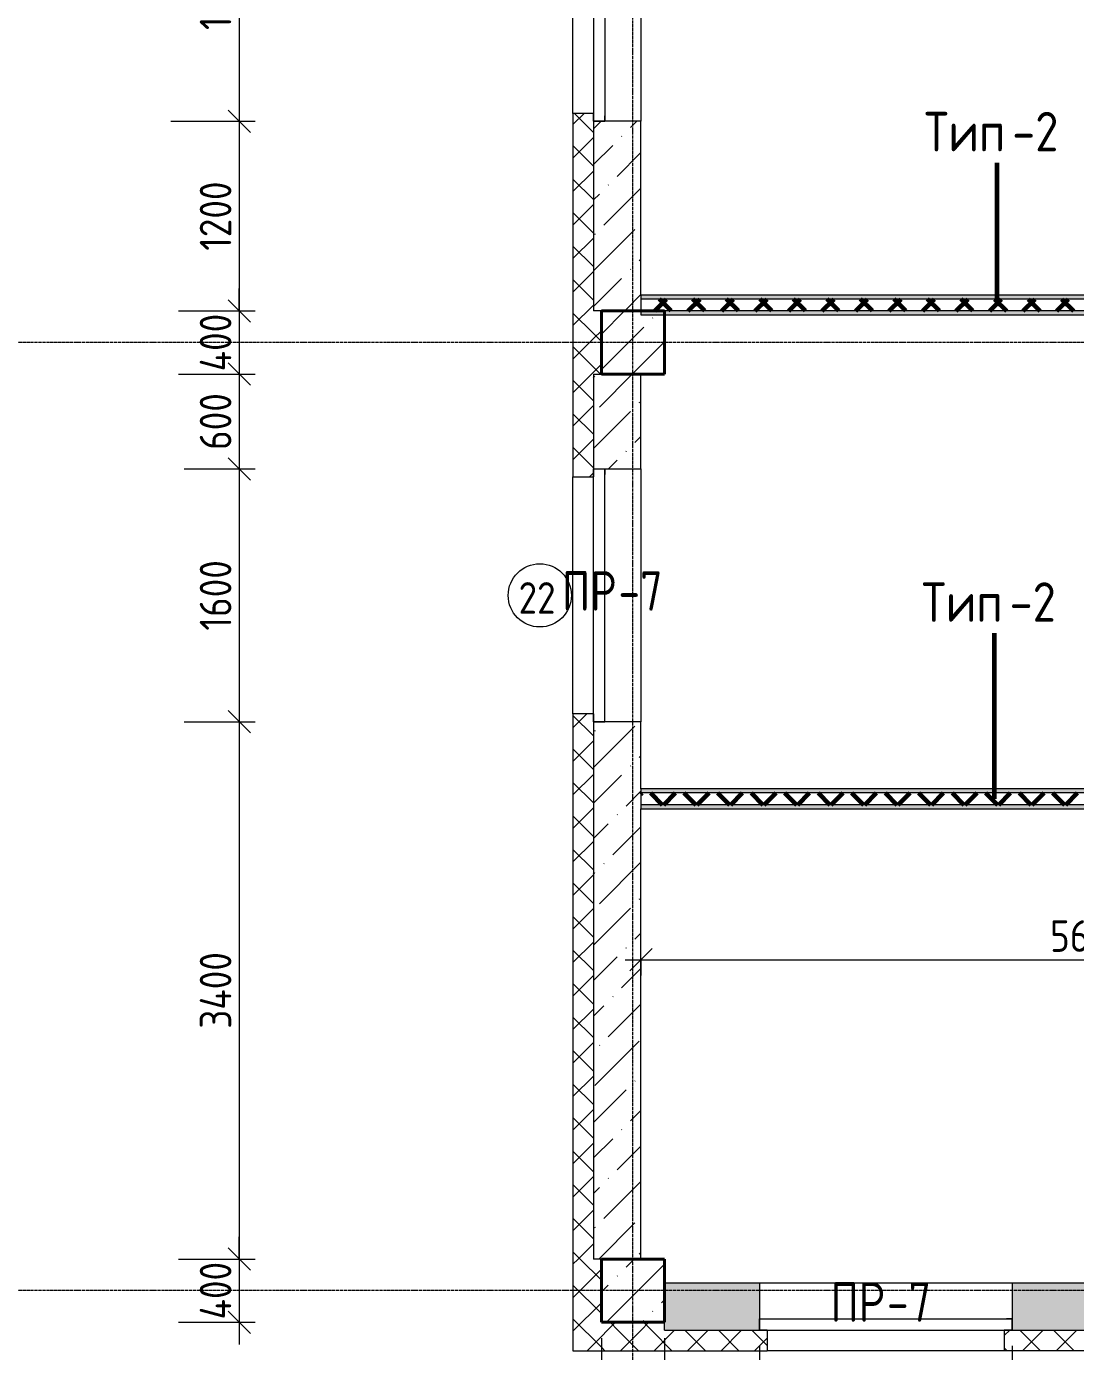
# Model space of a CAD drawing. Header units: millimetres. Extents: x -60946 to 138510, y -262288 to 24501.
# Drawn here: x -22156 to -15515, y -56245 to -47860 of the extents above; entities that cross this region are included whole.
import ezdxf

# ---------------------------------------------------------------- set-up
doc = ezdxf.new("R2010")
doc.units = ezdxf.units.MM
doc.linetypes.add('ADSK_Линия сетки', pattern=[25, 20, -2.5, 0, -2.5])
for name, color, linetype, lineweight in [('2)Тип-2', 3, 'Continuous', 60), ('_ Окна', 7, 'Continuous', 18), ('Марки', 7, 'Continuous', 20), ('Марки окон', 7, 'Continuous', 20), ('Несущие колонны', 7, 'Continuous', 18), ('Окна', 7, 'Continuous', 9), ('Оси', 7, 'Continuous', 9), ('Размеры', 7, 'Continuous', 9), ('Стены внутренние', 7, 'Continuous', 18), ('Стены наружные', 7, 'Continuous', 18), ('Стены несущие', 7, 'Continuous', 30), ('Стены отделка', 7, 'Continuous', 30), ('Стены штриховка', 7, 'Continuous', 9)]:
    doc.layers.add(name, color=color, linetype=linetype, lineweight=lineweight)
doc.styles.add('GOST Common_2', font='', dxfattribs={"width": 0.9, "height": 250})
doc.styles.add('GOST Common_3', font='', dxfattribs={"width": 0.9, "height": 200})
doc.styles.add('GOST Common_5', font='', dxfattribs={"width": 0.85, "height": 250})
doc.styles.get('GOST Common_2').set_extended_font_data('GOST Common')
doc.styles.get('GOST Common_3').set_extended_font_data('GOST Common')
doc.styles.get('GOST Common_5').set_extended_font_data('GOST Common')
doc.dimstyles.new('ADSK_Основной_2_0', dxfattribs={"dimscale": 304.8, "dimtxt": 201.142999, "dimasz": 0.463911, "dimexe": 0.328084, "dimexo": 0.328084, "dimgap": 0.164042, "dimtad": 1, "dimdec": 3, "dimrnd": 0.001, "dimdsep": 46, "dimtxsty": 'GOST Common_3', "dimblk1": 'OBLIQUE', "dimblk2": 'OBLIQUE', "dimsah": 1, "dimcen": 0.09, "dimdle": 0.328084, "dimazin": 2, "dimtfac": 1, "dimtdec": 4, "dimtix": 1, "dimtmove": 0, "dimatfit": 3, "dimfxl": 1, "dimtvp": 1, "dimtolj": 1, "dimtzin": 0, "dimlwd": 20, "dimlwe": 20, "dimarcsym": 2})
doc.dimstyles.new('ADSK_Основной_2_0_2', dxfattribs={"dimscale": 304.8, "dimtxt": 201.142999, "dimasz": 0.463911, "dimexe": 0.328084, "dimexo": 0.328084, "dimgap": 0.164042, "dimtad": 1, "dimdec": 3, "dimrnd": 0.001, "dimdsep": 46, "dimtxsty": 'GOST Common_3', "dimblk1": 'OBLIQUE', "dimblk2": 'OBLIQUE', "dimsah": 1, "dimcen": 0.09, "dimdle": 0.328084, "dimazin": 2, "dimtfac": 1, "dimtdec": 4, "dimtix": 1, "dimtmove": 0, "dimatfit": 3, "dimfxl": 1, "dimtvp": 1, "dimtolj": 1, "dimtzin": 0, "dimlwd": 20, "dimlwe": 20, "dimarcsym": 2})
pattern_1 = [(45, (1283.93, -48864.63), (84.18955, 308.69595), [396.875, -79.375, 3.353, -76.022])]
pattern_2 = [(45, (1283.93, -48864.63), (-224.5064, 224.5064), []), (45, (1508.44, -48864.63), (-224.5064, 224.5064), [396.875, -79.375, 3.353, -76.022])]
pattern_3 = [(45, (1283.93, -48864.63), (-106.066, 106.066), []), (135, (1283.93, -48864.63), (-106.066, -106.066), [])]

# ---------------------------------------------------------------- blocks, each defined once
blk = doc.blocks.new('ADSK_КолоннаЖБ_Прямоугольная - 400x400 мм-1807142-Кладочный план 1-го этажа')
at = {"layer": 'Несущие колонны', "lineweight": 40}
for p, q in [((-200, 200), (200, 200)), ((-200, -200), (-200, 200)), ((200, 200), (200, -200)), ((200, -200), (-200, -200))]:
    blk.add_line(p, q, dxfattribs=at)
blk = doc.blocks.new('ОКНО L03 _2СТ_RS - ОК-1_1600х2000h_противоударное-3556409-Кладочный план 1-го этажа')
at = {"layer": '_ Окна'}
for p, q in [((-838.1, 149), (761.9, 149)), ((-838.1, 149), (-838.1, 79)), ((-838.1, 149), (-833.1, 149)), ((761.9, 149), (756.9, 149)), ((761.9, 149), (761.9, 79)), ((-838.1, 79), (761.9, 79)), ((-838.1, 79), (-803.1, 79)), ((761.9, 79), (726.9, 79))]:
    blk.add_line(p, q, dxfattribs=at)
blk = doc.blocks.new('ОКНО L03 _2СТ_RS - ОК-1_1600х2000h_противоударное-3556404-Кладочный план 1-го этажа')
at = {"layer": '_ Окна'}
for p, q in [((-838.1, -79), (761.9, -79)), ((-838.1, -149), (-838.1, -79)), ((-838.1, -79), (-803.1, -79)), ((761.9, -79), (726.9, -79)), ((761.9, -149), (761.9, -79)), ((-838.1, -149), (761.9, -149)), ((-838.1, -149), (-833.1, -149)), ((761.9, -149), (756.9, -149))]:
    blk.add_line(p, q, dxfattribs=at)
blk = doc.blocks.new('_Oblique')
at = {"color": 0, "linetype": 'ByBlock', "lineweight": -2}
blk.add_line((-0.5, -0.5), (0.5, 0.5), dxfattribs=at)
blk = doc.blocks.new('*D4287')
at = {"layer": 'Defpoints', "color": 0, "transparency": 16777216}
for p in [(-21257.9, -46859.7), (-21341.7, -48459.7), (-20808.8, -48459.7)]:
    blk.add_point(p, dxfattribs=at)
at = {"layer": 'Размеры', "color": 0, "lineweight": 20, "transparency": 16777216}
for p, q in [((-20808.8, -46759.7), (-20808.8, -48559.7)), ((-21157.9, -46859.7), (-20708.8, -46859.7)), ((-21241.7, -48459.7), (-20708.8, -48459.7))]:
    blk.add_line(p, q, dxfattribs=at)
at = {"layer": 'Размеры', "color": 0, "lineweight": 20, "transparency": 16777216, "xscale": 141.4, "yscale": 141.4, "zscale": 141.4}
for p, rotation in [((-20808.8, -46859.7), 90), ((-20808.8, -48459.7), 270)]:
    blk.add_blockref('_Oblique', p, dxfattribs=dict(at, rotation=rotation))
at = {"layer": 'Размеры', "color": 0, "lineweight": 9, "transparency": 16777216, "insert": (-20958.8, -47659.7), "char_height": 200, "width": 560.473, "attachment_point": 5, "rotation": 90, "style": 'GOST Common_3'}
blk.add_mtext('\\A1;1600', dxfattribs=at)
blk = doc.blocks.new('*D4288')
at = {"layer": 'Defpoints', "color": 0, "transparency": 16777216}
for p in [(-21341.7, -48459.7), (-21292.7, -49659.7), (-20808.8, -49659.7)]:
    blk.add_point(p, dxfattribs=at)
at = {"layer": 'Размеры', "color": 0, "lineweight": 20, "transparency": 16777216}
for p, q in [((-20808.8, -48359.7), (-20808.8, -49759.7)), ((-21241.7, -48459.7), (-20708.8, -48459.7)), ((-21192.7, -49659.7), (-20708.8, -49659.7))]:
    blk.add_line(p, q, dxfattribs=at)
at = {"layer": 'Размеры', "color": 0, "lineweight": 20, "transparency": 16777216, "xscale": 141.4, "yscale": 141.4, "zscale": 141.4}
for p, rotation in [((-20808.8, -48459.7), 90), ((-20808.8, -49659.7), 270)]:
    blk.add_blockref('_Oblique', p, dxfattribs=dict(at, rotation=rotation))
at = {"layer": 'Размеры', "color": 0, "lineweight": 9, "transparency": 16777216, "insert": (-20958.8, -49059.7), "char_height": 200, "width": 560.473, "attachment_point": 5, "rotation": 90, "style": 'GOST Common_3'}
blk.add_mtext('\\A1;1200', dxfattribs=at)
blk = doc.blocks.new('*D4289')
at = {"layer": 'Defpoints', "color": 0, "transparency": 16777216}
for p in [(-21292.7, -49659.7), (-21292.7, -50059.7), (-20808.8, -50059.7)]:
    blk.add_point(p, dxfattribs=at)
at = {"layer": 'Размеры', "color": 0, "lineweight": 20, "transparency": 16777216}
for p, q in [((-20808.8, -49659.7), (-20808.8, -49518.3)), ((-21192.7, -49659.7), (-20708.8, -49659.7)), ((-20808.8, -49659.7), (-20808.8, -50059.7)), ((-21192.7, -50059.7), (-20708.8, -50059.7)), ((-20808.8, -50059.7), (-20808.8, -50201.1))]:
    blk.add_line(p, q, dxfattribs=at)
at = {"layer": 'Размеры', "color": 0, "lineweight": 20, "transparency": 16777216, "xscale": 141.4, "yscale": 141.4, "zscale": 141.4}
for p, rotation in [((-20808.8, -49659.7), 270), ((-20808.8, -50059.7), 90)]:
    blk.add_blockref('_Oblique', p, dxfattribs=dict(at, rotation=rotation))
at = {"layer": 'Размеры', "color": 0, "lineweight": 9, "transparency": 16777216, "insert": (-20958.8, -49859.7), "char_height": 200, "width": 474.561, "attachment_point": 5, "rotation": 90, "style": 'GOST Common_3'}
blk.add_mtext('\\A1;400', dxfattribs=at)
blk = doc.blocks.new('*D4290')
at = {"layer": 'Defpoints', "color": 0, "transparency": 16777216}
for p in [(-21292.7, -50059.7), (-21257.9, -50659.7), (-20808.8, -50659.7)]:
    blk.add_point(p, dxfattribs=at)
at = {"layer": 'Размеры', "color": 0, "lineweight": 20, "transparency": 16777216}
for p, q in [((-20808.8, -49959.7), (-20808.8, -50759.7)), ((-21192.7, -50059.7), (-20708.8, -50059.7)), ((-21157.9, -50659.7), (-20708.8, -50659.7))]:
    blk.add_line(p, q, dxfattribs=at)
at = {"layer": 'Размеры', "color": 0, "lineweight": 20, "transparency": 16777216, "xscale": 141.4, "yscale": 141.4, "zscale": 141.4}
for p, rotation in [((-20808.8, -50059.7), 90), ((-20808.8, -50659.7), 270)]:
    blk.add_blockref('_Oblique', p, dxfattribs=dict(at, rotation=rotation))
at = {"layer": 'Размеры', "color": 0, "lineweight": 9, "transparency": 16777216, "insert": (-20958.8, -50359.7), "char_height": 200, "width": 454.106, "attachment_point": 5, "rotation": 90, "style": 'GOST Common_3'}
blk.add_mtext('\\A1;600', dxfattribs=at)
blk = doc.blocks.new('*D4291')
at = {"layer": 'Defpoints', "color": 0, "transparency": 16777216}
for p in [(-21257.9, -50659.7), (-21257.9, -52259.7), (-20808.8, -52259.7)]:
    blk.add_point(p, dxfattribs=at)
at = {"layer": 'Размеры', "color": 0, "lineweight": 20, "transparency": 16777216}
for p, q in [((-20808.8, -50559.7), (-20808.8, -52359.7)), ((-21157.9, -50659.7), (-20708.8, -50659.7)), ((-21157.9, -52259.7), (-20708.8, -52259.7))]:
    blk.add_line(p, q, dxfattribs=at)
at = {"layer": 'Размеры', "color": 0, "lineweight": 20, "transparency": 16777216, "xscale": 141.4, "yscale": 141.4, "zscale": 141.4}
for p, rotation in [((-20808.8, -50659.7), 90), ((-20808.8, -52259.7), 270)]:
    blk.add_blockref('_Oblique', p, dxfattribs=dict(at, rotation=rotation))
at = {"layer": 'Размеры', "color": 0, "lineweight": 9, "transparency": 16777216, "insert": (-20958.8, -51459.7), "char_height": 200, "width": 560.473, "attachment_point": 5, "rotation": 90, "style": 'GOST Common_3'}
blk.add_mtext('\\A1;1600', dxfattribs=at)
blk = doc.blocks.new('*D4292')
at = {"layer": 'Defpoints', "color": 0, "transparency": 16777216}
for p in [(-21257.9, -52259.7), (-21292.7, -55659.7), (-20808.8, -55659.7)]:
    blk.add_point(p, dxfattribs=at)
at = {"layer": 'Размеры', "color": 0, "lineweight": 20, "transparency": 16777216}
for p, q in [((-20808.8, -52159.7), (-20808.8, -55759.7)), ((-21157.9, -52259.7), (-20708.8, -52259.7)), ((-21192.7, -55659.7), (-20708.8, -55659.7))]:
    blk.add_line(p, q, dxfattribs=at)
at = {"layer": 'Размеры', "color": 0, "lineweight": 20, "transparency": 16777216, "xscale": 141.4, "yscale": 141.4, "zscale": 141.4}
for p, rotation in [((-20808.8, -52259.7), 90), ((-20808.8, -55659.7), 270)]:
    blk.add_blockref('_Oblique', p, dxfattribs=dict(at, rotation=rotation))
at = {"layer": 'Размеры', "color": 0, "lineweight": 9, "transparency": 16777216, "insert": (-20958.8, -53959.7), "char_height": 200, "width": 625.93, "attachment_point": 5, "rotation": 90, "style": 'GOST Common_3'}
blk.add_mtext('\\A1;3400', dxfattribs=at)
blk = doc.blocks.new('*D4293')
at = {"layer": 'Defpoints', "color": 0, "transparency": 16777216}
for p in [(-21292.7, -55659.7), (-21292.7, -56059.7), (-20808.8, -56059.7)]:
    blk.add_point(p, dxfattribs=at)
at = {"layer": 'Размеры', "color": 0, "lineweight": 20, "transparency": 16777216}
for p, q in [((-20808.8, -55659.7), (-20808.8, -55518.3)), ((-21192.7, -55659.7), (-20708.8, -55659.7)), ((-20808.8, -55659.7), (-20808.8, -56059.7)), ((-21192.7, -56059.7), (-20708.8, -56059.7)), ((-20808.8, -56059.7), (-20808.8, -56201.1))]:
    blk.add_line(p, q, dxfattribs=at)
at = {"layer": 'Размеры', "color": 0, "lineweight": 20, "transparency": 16777216, "xscale": 141.4, "yscale": 141.4, "zscale": 141.4}
for p, rotation in [((-20808.8, -55659.7), 270), ((-20808.8, -56059.7), 90)]:
    blk.add_blockref('_Oblique', p, dxfattribs=dict(at, rotation=rotation))
at = {"layer": 'Размеры', "color": 0, "lineweight": 9, "transparency": 16777216, "insert": (-20958.8, -55859.7), "char_height": 200, "width": 474.561, "attachment_point": 5, "rotation": 90, "style": 'GOST Common_3'}
blk.add_mtext('\\A1;400', dxfattribs=at)
blk = doc.blocks.new('*D4294')
at = {"layer": 'Defpoints', "color": 0, "transparency": 16777216}
for p in [(-18516.1, -56059.7), (-18116.1, -56059.7), (-18116.1, -57114.8)]:
    blk.add_point(p, dxfattribs=at)
at = {"layer": 'Размеры', "color": 0, "lineweight": 20, "transparency": 16777216}
for p, q in [((-18516.1, -56159.7), (-18516.1, -57214.8)), ((-18116.1, -56159.7), (-18116.1, -57214.8)), ((-18516.1, -57114.8), (-18657.5, -57114.8)), ((-18516.1, -57114.8), (-18116.1, -57114.8)), ((-18116.1, -57114.8), (-17974.7, -57114.8))]:
    blk.add_line(p, q, dxfattribs=at)
at = {"layer": 'Размеры', "color": 0, "lineweight": 20, "transparency": 16777216, "xscale": 141.4, "yscale": 141.4, "zscale": 141.4}
blk.add_blockref('_Oblique', (-18516.1, -57114.8), dxfattribs=at)
at = {"layer": 'Размеры', "color": 0, "lineweight": 20, "transparency": 16777216, "xscale": 141.4, "yscale": 141.4, "zscale": 141.4, "rotation": 180}
blk.add_blockref('_Oblique', (-18116.1, -57114.8), dxfattribs=at)
at = {"layer": 'Размеры', "color": 0, "lineweight": 9, "transparency": 16777216, "insert": (-18316.1, -56964.8), "char_height": 200, "width": 474.561, "attachment_point": 5, "style": 'GOST Common_3'}
blk.add_mtext('\\A1;400', dxfattribs=at)
blk = doc.blocks.new('*D4295')
at = {"layer": 'Defpoints', "color": 0, "transparency": 16777216}
for p in [(-18116.1, -56059.7), (-17516.1, -56108.7), (-17516.1, -57114.8)]:
    blk.add_point(p, dxfattribs=at)
at = {"layer": 'Размеры', "color": 0, "lineweight": 20, "transparency": 16777216}
for p, q in [((-18116.1, -56159.7), (-18116.1, -57214.8)), ((-17516.1, -56208.7), (-17516.1, -57214.8)), ((-18216.1, -57114.8), (-17416.1, -57114.8))]:
    blk.add_line(p, q, dxfattribs=at)
at = {"layer": 'Размеры', "color": 0, "lineweight": 20, "transparency": 16777216, "xscale": 141.4, "yscale": 141.4, "zscale": 141.4, "rotation": 180}
blk.add_blockref('_Oblique', (-18116.1, -57114.8), dxfattribs=at)
at = {"layer": 'Размеры', "color": 0, "lineweight": 20, "transparency": 16777216, "xscale": 141.4, "yscale": 141.4, "zscale": 141.4}
blk.add_blockref('_Oblique', (-17516.1, -57114.8), dxfattribs=at)
at = {"layer": 'Размеры', "color": 0, "lineweight": 9, "transparency": 16777216, "insert": (-17816.1, -56964.8), "char_height": 200, "width": 454.106, "attachment_point": 5, "style": 'GOST Common_3'}
blk.add_mtext('\\A1;600', dxfattribs=at)
blk = doc.blocks.new('*D4296')
at = {"layer": 'Defpoints', "color": 0, "transparency": 16777216}
for p in [(-17516.1, -56108.7), (-15916.1, -56108.7), (-15916.1, -57114.8)]:
    blk.add_point(p, dxfattribs=at)
at = {"layer": 'Размеры', "color": 0, "lineweight": 20, "transparency": 16777216}
for p, q in [((-17516.1, -56208.7), (-17516.1, -57214.8)), ((-15916.1, -56208.7), (-15916.1, -57214.8)), ((-17616.1, -57114.8), (-15816.1, -57114.8))]:
    blk.add_line(p, q, dxfattribs=at)
at = {"layer": 'Размеры', "color": 0, "lineweight": 20, "transparency": 16777216, "xscale": 141.4, "yscale": 141.4, "zscale": 141.4, "rotation": 180}
blk.add_blockref('_Oblique', (-17516.1, -57114.8), dxfattribs=at)
at = {"layer": 'Размеры', "color": 0, "lineweight": 20, "transparency": 16777216, "xscale": 141.4, "yscale": 141.4, "zscale": 141.4}
blk.add_blockref('_Oblique', (-15916.1, -57114.8), dxfattribs=at)
at = {"layer": 'Размеры', "color": 0, "lineweight": 9, "transparency": 16777216, "insert": (-16716.1, -56964.8), "char_height": 200, "width": 560.473, "attachment_point": 5, "style": 'GOST Common_3'}
blk.add_mtext('\\A1;1600', dxfattribs=at)
blk = doc.blocks.new('*D4297')
at = {"layer": 'Defpoints', "color": 0, "transparency": 16777216}
for p in [(-15916.1, -56108.7), (-14716.1, -56108.7), (-14716.1, -57114.8)]:
    blk.add_point(p, dxfattribs=at)
at = {"layer": 'Размеры', "color": 0, "lineweight": 20, "transparency": 16777216}
for p, q in [((-15916.1, -56208.7), (-15916.1, -57214.8)), ((-14716.1, -56208.7), (-14716.1, -57214.8)), ((-16016.1, -57114.8), (-14616.1, -57114.8))]:
    blk.add_line(p, q, dxfattribs=at)
at = {"layer": 'Размеры', "color": 0, "lineweight": 20, "transparency": 16777216, "xscale": 141.4, "yscale": 141.4, "zscale": 141.4, "rotation": 180}
blk.add_blockref('_Oblique', (-15916.1, -57114.8), dxfattribs=at)
at = {"layer": 'Размеры', "color": 0, "lineweight": 20, "transparency": 16777216, "xscale": 141.4, "yscale": 141.4, "zscale": 141.4}
blk.add_blockref('_Oblique', (-14716.1, -57114.8), dxfattribs=at)
at = {"layer": 'Размеры', "color": 0, "lineweight": 9, "transparency": 16777216, "insert": (-15316.1, -56964.8), "char_height": 200, "width": 560.473, "attachment_point": 5, "style": 'GOST Common_3'}
blk.add_mtext('\\A1;1200', dxfattribs=at)
blk = doc.blocks.new('*D3931')
at = {"layer": 'Defpoints', "color": 0, "transparency": 16777216}
for p in [(-12591.1, -53359.7), (-18266.1, -53665.5), (-12591.1, -53765.5)]:
    blk.add_point(p, dxfattribs=at)
at = {"layer": 'Размеры', "color": 0, "lineweight": 20, "transparency": 16777216}
for p, q in [((-12591.1, -53459.7), (-12591.1, -53865.5)), ((-18366.1, -53765.5), (-12491.1, -53765.5)), ((-18266.1, -53765.5), (-18266.1, -53865.5))]:
    blk.add_line(p, q, dxfattribs=at)
at = {"layer": 'Размеры', "color": 0, "lineweight": 20, "transparency": 16777216, "xscale": 141.4, "yscale": 141.4, "zscale": 141.4, "rotation": 180}
blk.add_blockref('_Oblique', (-18266.1, -53765.5), dxfattribs=at)
at = {"layer": 'Размеры', "color": 0, "lineweight": 20, "transparency": 16777216, "xscale": 141.4, "yscale": 141.4, "zscale": 141.4}
blk.add_blockref('_Oblique', (-12591.1, -53765.5), dxfattribs=at)
at = {"layer": 'Размеры', "color": 0, "lineweight": 9, "transparency": 16777216, "insert": (-15428.6, -53615.5), "char_height": 200, "width": 605.475, "attachment_point": 5, "style": 'GOST Common_3'}
blk.add_mtext('\\A1;5675', dxfattribs=at)
blk = doc.blocks.new('М_окна1 - Маркировка типоразмера-1510237-Кладочный план 1-го этажа')
at = {"layer": 'Марки окон'}
blk.add_circle((0, 0), 2, dxfattribs=at)

msp = doc.modelspace()

# ---------------------------------------------------------------- hatches: boundary and pattern name
at = {"layer": '2)Тип-2'}
for points in [[(-18266.0657, -49584.6624), (-12566.0657, -49584.6624), (-12566.0657, -49559.6624), (-18266.0657, -49559.6624)], [(-15238.9058, -49684.6624), (-12566.0657, -49684.6624), (-12566.0657, -49659.6624), (-18266.0657, -49659.6624), (-18266.0657, -49684.6624), (-18183.8506, -49684.6624)], [(-12566.0657, -52709.6624), (-12566.0657, -52684.6624), (-18266.0657, -52684.6624), (-18266.0657, -52709.6624), (-12591.0657, -52709.6624)], [(-13766.4334, -52809.6624), (-12566.0657, -52809.6624), (-12566.0657, -52784.6624), (-18266.0657, -52784.6624), (-18266.0657, -52809.6624), (-15238.9058, -52809.6624)]]:
    msp.add_hatch(color=256, dxfattribs=at).paths.add_polyline_path(points)
h = msp.add_hatch(dxfattribs=at)
h.set_pattern_fill('FP_4', color=256, style=0, pattern_type=2)
h.set_pattern_definition(pattern_3)
h.paths.add_polyline_path([(-13766.4334, -49659.6624), (-12566.0657, -49659.6624), (-12566.0657, -49584.6624), (-18266.0657, -49584.6624), (-18266.0657, -49659.6624), (-15238.9058, -49659.6624)])
h = msp.add_hatch(dxfattribs=at)
h.set_pattern_fill('FP_4', color=256, style=0, pattern_type=2)
h.set_pattern_definition(pattern_3)
h.paths.add_polyline_path([(-12566.0657, -52784.6624), (-12566.0657, -52709.6624), (-18266.0657, -52709.6624), (-18266.0657, -52784.6624), (-12591.0657, -52784.6624)])
at = {"layer": 'Несущие колонны', "lineweight": 9}
h = msp.add_hatch(dxfattribs=at)
h.set_pattern_fill('FP_3', color=256, style=0, pattern_type=2)
h.set_pattern_definition(pattern_2)
h.paths.add_polyline_path([(-18183.8506, -50059.6624), (-18116.0657, -50059.6624), (-18116.0657, -49659.6624), (-18516.0657, -49659.6624), (-18516.0657, -50059.6624)])
h = msp.add_hatch(dxfattribs=at)
h.set_pattern_fill('FP_3', color=256, style=0, pattern_type=2)
h.set_pattern_definition(pattern_2)
h.paths.add_polyline_path([(-18183.8506, -56059.6624), (-18116.0657, -56059.6624), (-18116.0657, -55659.6624), (-18516.0657, -55659.6624), (-18516.0657, -56059.6624)])
at = {"layer": 'Стены внутренние', "lineweight": 9}
h = msp.add_hatch(dxfattribs=at)
h.set_pattern_fill('FP_1', color=256, style=0, pattern_type=2)
h.set_pattern_definition(pattern_1)
h.paths.add_polyline_path([(-18566.0657, -55659.6624), (-18266.0657, -55659.6624), (-18266.0657, -52259.6624), (-18565.0657, -52259.6624), (-18566.0657, -53855.1206)])
h.paths.add_polyline_path([(-18566.0657, -50709.6624), (-18565.0657, -50709.6624), (-18565.0657, -50659.6624), (-18266.0657, -50659.6624), (-18266.0657, -50059.6624), (-18566.0657, -50059.6624)])
h.paths.add_polyline_path([(-18266.0657, -49659.6624), (-18266.0657, -48459.6624), (-18565.0657, -48459.6624), (-18566.0657, -49659.6624)])
h.paths.add_polyline_path([(-18565.0657, -46909.6624), (-18565.0657, -46859.6624), (-18266.0657, -46859.6624), (-18266.0657, -45659.6624), (-18566.0657, -45659.6624), (-18566.0657, -46909.6624)])
h.paths.add_polyline_path([(-18266.0657, -45259.6624), (-18266.0657, -44659.6624), (-18565.0657, -44659.6624), (-18566.0657, -45259.6624)])
h.paths.add_polyline_path([(-18565.0657, -43109.6624), (-18565.0657, -43059.6624), (-18266.0657, -43059.6624), (-18266.0657, -41859.6624), (-18565.0657, -41859.6624), (-18566.0657, -43109.6624)])
h.paths.add_polyline_path([(-18566.0657, -40309.6624), (-18565.0657, -40309.6624), (-18565.0657, -40259.6624), (-18266.0657, -40259.6624), (-18266.0657, -39659.6624), (-18566.0657, -39659.6624)])
h.paths.add_polyline_path([(-18266.0657, -39259.6624), (-18266.0657, -37859.6624), (-18566.0657, -37859.6624), (-18566.0657, -39259.6624)])
h = msp.add_hatch(dxfattribs=at)
h.set_pattern_fill('FP_1', color=256, style=0, pattern_type=2)
h.set_pattern_definition(pattern_1)
h.paths.add_polyline_path([(61329.6592, -56109.6624), (62683.9343, -56109.6624), (62683.9343, -55809.6624), (60083.9343, -55809.6624), (60083.9343, -56108.6624), (60033.9343, -56109.6624)])
h.paths.add_polyline_path([(57733.9343, -56109.6624), (57733.9343, -56108.6624), (57683.9343, -56108.6624), (57683.9343, -55809.6624), (57083.9343, -55809.6624), (57083.9343, -56109.6624)])
h.paths.add_polyline_path([(43433.9343, -56109.6624), (44683.9343, -56108.6624), (44683.9343, -55809.6624), (43483.9343, -55809.6624), (43483.9343, -56108.6624), (43433.9343, -56108.6624)])
h.paths.add_polyline_path([(41933.9343, -56109.6624), (41933.9343, -56108.6624), (41883.9343, -56108.6624), (41883.9343, -55809.6624), (41283.9343, -55809.6624), (41283.9343, -56109.6624)])
h.paths.add_polyline_path([(40715.0455, -56109.6624), (40883.9343, -56109.6624), (40883.9343, -55809.6624), (40283.9343, -55809.6624), (40283.9343, -56108.6624), (40233.9343, -56109.6624)])
h.paths.add_polyline_path([(56033.9343, -56109.6624), (56683.9343, -56109.6624), (56683.9343, -55809.6624), (56083.9343, -55809.6624), (56083.9343, -56108.6624), (56033.9343, -56108.6624)])
h.paths.add_polyline_path([(38733.9343, -56109.6624), (38733.9343, -56108.6624), (38683.9343, -56108.6624), (38683.9343, -55809.6624), (37483.9343, -55809.6624), (37483.9343, -56108.6624), (37770.1007, -56109.6624)])
h.paths.add_polyline_path([(47283.9343, -56109.6624), (48183.9343, -56108.6624), (48183.9343, -55809.6624), (47283.9343, -55809.6624)])
h.paths.add_polyline_path([(46883.9343, -56109.6624), (46883.9343, -55809.6624), (46283.9343, -55809.6624), (46283.9343, -56108.6624), (46604.9351, -56109.6624)])
h.paths.add_polyline_path([(53233.9343, -56109.6624), (54483.9343, -56108.6624), (54483.9343, -55809.6624), (53283.9343, -55809.6624), (53283.9343, -56108.6624), (53233.9343, -56108.6624)])
h.paths.add_polyline_path([(50683.9343, -56109.6624), (50683.9343, -55809.6624), (49783.9343, -55809.6624), (49783.9343, -56108.6624), (49733.9343, -56109.6624)])
h.paths.add_polyline_path([(51083.9343, -56109.6624), (51683.9343, -56108.6624), (51683.9343, -55809.6624), (51083.9343, -55809.6624)])
h.paths.add_polyline_path([(29933.9343, -56109.6624), (29933.9343, -56108.6624), (29883.9343, -56108.6624), (29883.9343, -55809.6624), (29283.9343, -55809.6624), (29283.9343, -56109.6624)])
h.paths.add_polyline_path([(31880.2111, -56109.6624), (32683.9343, -56108.6624), (32683.9343, -55809.6624), (31483.9343, -55809.6624), (31483.9343, -56108.6624), (31433.9343, -56109.6624)])
h.paths.add_polyline_path([(34233.9343, -56109.6624), (34883.9343, -56109.6624), (34883.9343, -55809.6624), (34283.9343, -55809.6624), (34283.9343, -56108.6624), (34233.9343, -56108.6624)])
h.paths.add_polyline_path([(28233.9343, -56109.6624), (28883.9343, -56109.6624), (28883.9343, -55809.6624), (28283.9343, -55809.6624), (28283.9343, -56108.6624), (28233.9343, -56108.6624)])
h.paths.add_polyline_path([(26733.9343, -56109.6624), (26733.9343, -56108.6624), (26683.9343, -56108.6624), (26683.9343, -55809.6624), (25483.9343, -55809.6624), (25483.9343, -56108.6624), (25990.3215, -56109.6624)])
h.paths.add_polyline_path([(35283.9343, -56109.6624), (35883.9343, -56108.6624), (35883.9343, -55809.6624), (35283.9343, -55809.6624)])
h.paths.add_polyline_path([(23933.9343, -56109.6624), (23933.9343, -56108.6624), (23883.9343, -56108.6624), (23883.9343, -55809.6624), (23283.9343, -55809.6624), (23283.9343, -56109.6624)])
h.paths.add_polyline_path([(22233.9343, -56109.6624), (22883.9343, -56109.6624), (22883.9343, -55809.6624), (22283.9343, -55809.6624), (22283.9343, -56108.6624), (22233.9343, -56108.6624)])
h.paths.add_polyline_path([(20733.9343, -56109.6624), (20733.9343, -56108.6624), (20683.9343, -56108.6624), (20683.9343, -55809.6624), (19483.9343, -55809.6624), (19483.9343, -56108.6624), (20100.4319, -56109.6624)])
h.paths.add_polyline_path([(17933.9343, -56109.6624), (17933.9343, -56108.6624), (17883.9343, -56108.6624), (17883.9343, -55809.6624), (17283.9343, -55809.6624), (17283.9343, -56109.6624)])
h.paths.add_polyline_path([(16883.9343, -56109.6624), (16883.9343, -55809.6624), (16283.9343, -55809.6624), (16283.9343, -56109.6624)])
h.paths.add_polyline_path([(15883.9343, -56109.6624), (15883.9343, -55809.6624), (15623.9343, -55809.6624), (15623.9343, -56109.6624), (15683.0147, -56109.6624)])
h.paths.add_polyline_path([(13943.9343, -56109.6624), (13943.9343, -55809.6624), (12483.9343, -55809.6624), (12483.9343, -56108.6624), (12738.0699, -56109.6624)])
h.paths.add_polyline_path([(9233.9343, -56109.6624), (9883.9343, -56109.6624), (9883.9343, -55809.6624), (9283.9343, -55809.6624), (9283.9343, -56108.6624), (9233.9343, -56108.6624)])
h.paths.add_polyline_path([(-1716.0657, -56109.6624), (-1116.0657, -56108.6624), (-1116.0657, -55809.6624), (-1716.0657, -55809.6624)])
h.paths.add_polyline_path([(-2116.0657, -56109.6624), (-2116.0657, -55809.6624), (-2716.0657, -55809.6624), (-2716.0657, -56108.6624), (-2766.0657, -56109.6624)])
h.paths.add_polyline_path([(10529.3613, -56109.6624), (10883.9343, -56108.6624), (10883.9343, -55809.6624), (10283.9343, -55809.6624), (10283.9343, -56109.6624)])
h.paths.add_polyline_path([(-4266.0657, -56109.6624), (-4266.0657, -56108.6624), (-4316.0657, -56108.6624), (-4316.0657, -55809.6624), (-5516.0657, -55809.6624), (-5516.0657, -56108.6624), (-5566.0657, -56109.6624)])
h.paths.add_polyline_path([(433.9343, -56109.6624), (1683.9343, -56108.6624), (1683.9343, -55809.6624), (483.9343, -55809.6624), (483.9343, -56108.6624), (433.9343, -56108.6624)])
h.paths.add_polyline_path([(6848.1803, -56109.6624), (7683.9343, -56108.6624), (7683.9343, -55809.6624), (6483.9343, -55809.6624), (6483.9343, -56108.6624), (6433.9343, -56109.6624)])
h.paths.add_polyline_path([(4283.9343, -56109.6624), (4883.9343, -56108.6624), (4883.9343, -55809.6624), (4283.9343, -55809.6624)])
h.paths.add_polyline_path([(3883.9343, -56109.6624), (3883.9343, -55809.6624), (3283.9343, -55809.6624), (3283.9343, -56108.6624), (3233.9343, -56109.6624)])
h.paths.add_polyline_path([(-9366.0657, -56109.6624), (-8116.0657, -56109.6624), (-8116.0657, -55809.6624), (-9316.0657, -55809.6624), (-9316.0657, -56108.6624), (-9366.0657, -56108.6624)])
h.paths.add_polyline_path([(-10866.0657, -56109.6624), (-10866.0657, -56108.6624), (-10916.0657, -56108.6624), (-10916.0657, -55809.6624), (-12116.0657, -55809.6624), (-12116.0657, -56109.6624)])
h.paths.add_polyline_path([(-7716.0657, -56109.6624), (-7116.0657, -56108.6624), (-7116.0657, -55809.6624), (-7716.0657, -55809.6624)])
h.paths.add_polyline_path([(-18116.0657, -56109.6624), (-17516.0657, -56108.6624), (-17516.0657, -55809.6624), (-18116.0657, -55809.6624)])
h.paths.add_polyline_path([(-15238.9058, -56109.6624), (-14716.0657, -56108.6624), (-14716.0657, -55809.6624), (-15916.0657, -55809.6624), (-15916.0657, -56108.6624), (-15966.0657, -56109.6624)])
h.paths.add_polyline_path([(-13166.0657, -56109.6624), (-12516.0657, -56109.6624), (-12516.0657, -55809.6624), (-13116.0657, -55809.6624), (-13116.0657, -56108.6624), (-13166.0657, -56108.6624)])
at = {"layer": 'Стены наружные', "lineweight": 9}
h = msp.add_hatch(dxfattribs=at)
h.set_pattern_fill('FP_4', color=256, style=0, pattern_type=2)
h.set_pattern_definition(pattern_3)
h.paths.add_polyline_path([(-18566.0657, -55659.6624), (-18566.0657, -52209.6624), (-18696.0657, -52209.6624), (-18696.0657, -55659.6624)])
h.paths.add_polyline_path([(-18696.0657, -50709.6624), (-18566.0657, -50709.6624), (-18566.0657, -48409.6624), (-18696.0657, -48409.6624), (-18696.0657, -48702.4494)])
h.paths.add_polyline_path([(-18566.0657, -46909.6624), (-18566.0657, -44609.6624), (-18696.0657, -44609.6624), (-18696.0657, -46909.6624)])
h.paths.add_polyline_path([(-18696.0657, -43109.6624), (-18566.0657, -43109.6624), (-18566.0657, -41809.6624), (-18696.0657, -41809.6624)])
h.paths.add_polyline_path([(-18566.0657, -40309.6624), (-18566.0657, -38039.6624), (-18696.0657, -38039.6624), (-18696.0657, -40309.6624)])
h = msp.add_hatch(dxfattribs=at)
h.set_pattern_fill('FP_4', color=256, style=0, pattern_type=2)
h.set_pattern_definition(pattern_3)
h.paths.add_polyline_path([(-18566.0657, -50059.6624), (-18516.0657, -50059.6624), (-18516.0657, -49659.6624), (-18566.0657, -49659.6624)])
h = msp.add_hatch(dxfattribs=at)
h.set_pattern_fill('FP_4', color=256, style=0, pattern_type=2)
h.set_pattern_definition(pattern_3)
h.paths.add_polyline_path([(-18696.0657, -56239.6624), (-18516.0657, -56239.6624), (-18516.0657, -55659.6624), (-18696.0657, -55659.6624)])
h = msp.add_hatch(dxfattribs=at)
h.set_pattern_fill('FP_4', color=256, style=0, pattern_type=2)
h.set_pattern_definition(pattern_3)
h.paths.add_polyline_path([(-18183.8506, -56109.6624), (-18116.0657, -56109.6624), (-18116.0657, -56059.6624), (-18516.0657, -56059.6624), (-18516.0657, -56109.6624)])
h = msp.add_hatch(dxfattribs=at)
h.set_pattern_fill('FP_4', color=256, style=0, pattern_type=2)
h.set_pattern_definition(pattern_3)
h.paths.add_polyline_path([(62683.9343, -56239.6624), (62683.9343, -56109.6624), (60033.9343, -56109.6624), (60033.9343, -56239.6624), (61329.6592, -56239.6624)])
h.paths.add_polyline_path([(44733.9343, -56239.6624), (44733.9343, -56109.6624), (43433.9343, -56109.6624), (43433.9343, -56239.6624), (43659.9903, -56239.6624)])
h.paths.add_polyline_path([(46233.9343, -56239.6624), (48233.9343, -56239.6624), (48233.9343, -56109.6624), (46233.9343, -56109.6624)])
h.paths.add_polyline_path([(56033.9343, -56239.6624), (57733.9343, -56239.6624), (57733.9343, -56109.6624), (56033.9343, -56109.6624)])
h.paths.add_polyline_path([(40715.0455, -56239.6624), (41933.9343, -56239.6624), (41933.9343, -56109.6624), (40233.9343, -56109.6624), (40233.9343, -56239.6624)])
h.paths.add_polyline_path([(54533.9343, -56239.6624), (54533.9343, -56109.6624), (53233.9343, -56109.6624), (53233.9343, -56239.6624)])
h.paths.add_polyline_path([(49733.9343, -56239.6624), (51733.9343, -56239.6624), (51733.9343, -56109.6624), (49733.9343, -56109.6624)])
h.paths.add_polyline_path([(38733.9343, -56239.6624), (38733.9343, -56109.6624), (37433.9343, -56109.6624), (37433.9343, -56239.6624), (37770.1007, -56239.6624)])
h.paths.add_polyline_path([(26733.9343, -56239.6624), (26733.9343, -56109.6624), (25433.9343, -56109.6624), (25433.9343, -56239.6624), (25990.3215, -56239.6624)])
h.paths.add_polyline_path([(28233.9343, -56239.6624), (29933.9343, -56239.6624), (29933.9343, -56109.6624), (28233.9343, -56109.6624)])
h.paths.add_polyline_path([(23933.9343, -56239.6624), (23933.9343, -56109.6624), (22233.9343, -56109.6624), (22233.9343, -56239.6624), (23045.3767, -56239.6624)])
h.paths.add_polyline_path([(35933.9343, -56239.6624), (35933.9343, -56109.6624), (34233.9343, -56109.6624), (34233.9343, -56239.6624), (34825.1559, -56239.6624)])
h.paths.add_polyline_path([(32733.9343, -56239.6624), (32733.9343, -56109.6624), (31433.9343, -56109.6624), (31433.9343, -56239.6624), (31880.2111, -56239.6624)])
h.paths.add_polyline_path([(19433.9343, -56239.6624), (20733.9343, -56239.6624), (20733.9343, -56109.6624), (19433.9343, -56109.6624)])
h.paths.add_polyline_path([(17933.9343, -56239.6624), (17933.9343, -56109.6624), (15623.9343, -56109.6624), (15623.9343, -56239.6624), (17155.4871, -56239.6624)])
h.paths.add_polyline_path([(12738.0699, -56239.6624), (13943.9343, -56239.6624), (13943.9343, -56109.6624), (12433.9343, -56109.6624), (12433.9343, -56239.6624)])
h.paths.add_polyline_path([(10933.9343, -56239.6624), (10933.9343, -56109.6624), (9233.9343, -56109.6624), (9233.9343, -56239.6624), (10529.3613, -56239.6624)])
h.paths.add_polyline_path([(6848.1803, -56239.6624), (7733.9343, -56239.6624), (7733.9343, -56109.6624), (6433.9343, -56109.6624), (6433.9343, -56239.6624)])
h.paths.add_polyline_path([(4933.9343, -56239.6624), (4933.9343, -56109.6624), (3233.9343, -56109.6624), (3233.9343, -56239.6624)])
h.paths.add_polyline_path([(-1066.0657, -56239.6624), (-1066.0657, -56109.6624), (-2766.0657, -56109.6624), (-2766.0657, -56239.6624)])
h.paths.add_polyline_path([(433.9343, -56239.6624), (1733.9343, -56239.6624), (1733.9343, -56109.6624), (433.9343, -56109.6624)])
h.paths.add_polyline_path([(-10866.0657, -56239.6624), (-10866.0657, -56109.6624), (-13166.0657, -56109.6624), (-13166.0657, -56239.6624), (-12293.961, -56239.6624)])
h.paths.add_polyline_path([(-15966.0657, -56239.6624), (-14666.0657, -56239.6624), (-14666.0657, -56109.6624), (-15966.0657, -56109.6624)])
h.paths.add_polyline_path([(-4266.0657, -56239.6624), (-4266.0657, -56109.6624), (-5566.0657, -56109.6624), (-5566.0657, -56239.6624)])
h.paths.add_polyline_path([(-18183.8506, -56239.6624), (-17466.0657, -56239.6624), (-17466.0657, -56109.6624), (-18516.0657, -56109.6624), (-18516.0657, -56239.6624)])
h.paths.add_polyline_path([(-7066.0657, -56239.6624), (-7066.0657, -56109.6624), (-9366.0657, -56109.6624), (-9366.0657, -56239.6624), (-9349.0162, -56239.6624)])

# ---------------------------------------------------------------- linework, layer by layer
at = {"layer": '2)Тип-2'}
for p, q in [((-16011.2289, -49622.1624), (-16011.2289, -48722.3779)), ((-16027.5612, -52747.1624), (-16027.5612, -51699.3779))]:
    msp.add_line(p, q, dxfattribs=at)
at = {"layer": 'Несущие колонны', "lineweight": 9}
for p, q in [((-18116.0657, -49659.6624), (-18516.0657, -49659.6624)), ((-18516.0657, -49659.6624), (-18516.0657, -50059.6624)), ((-18116.0657, -50059.6624), (-18116.0657, -49659.6624)), ((-18516.0657, -50059.6624), (-18116.0657, -50059.6624)), ((-18116.0657, -55659.6624), (-18516.0657, -55659.6624)), ((-18516.0657, -55659.6624), (-18516.0657, -56059.6624)), ((-18116.0657, -56059.6624), (-18116.0657, -55659.6624)), ((-18516.0657, -56059.6624), (-18116.0657, -56059.6624))]:
    msp.add_line(p, q, dxfattribs=at)
at = {"layer": 'Оси', "linetype": 'ADSK_Линия сетки', "lineweight": 5}
for p, q in [((-18316.0657, -59838.5137), (-18316.0657, -24363.7173)), ((63681.4538, -49859.6624), (-23956.1623, -49859.6624)), ((63681.4538, -55859.6624), (-23956.1623, -55859.6624))]:
    msp.add_line(p, q, dxfattribs=at)
at = {"layer": 'Стены внутренние', "lineweight": 5}
for p, q in [((-18266.0657, -46859.6624), (-18266.0657, -48459.6624)), ((-18266.0657, -50659.6624), (-18266.0657, -52259.6624)), ((-17516.0657, -55809.6624), (-15916.0657, -55809.6624))]:
    msp.add_line(p, q, dxfattribs=at)
at = {"layer": 'Стены наружные', "lineweight": 9}
for p, q in [((-18696.0657, -48409.6624), (-18696.0657, -46909.6624)), ((-18696.0657, -52209.6624), (-18696.0657, -50709.6624)), ((-15966.0657, -56239.6624), (-17466.0657, -56239.6624))]:
    msp.add_line(p, q, dxfattribs=at)
at = {"layer": 'Стены несущие', "lineweight": 9}
for p, q in [((-18565.0657, -48409.6624), (-18566.0657, -48409.6624)), ((-18565.0657, -48459.6624), (-18565.0657, -48409.6624)), ((-18266.0657, -48459.6624), (-18565.0657, -48459.6624)), ((-18266.0657, -49559.6624), (-18266.0657, -48459.6624)), ((-12591.0657, -49559.6624), (-18266.0657, -49559.6624)), ((-18516.0657, -49659.6624), (-18266.0657, -49659.6624)), ((-18266.0657, -49659.6624), (-18266.0657, -49684.6624)), ((-18266.0657, -49684.6624), (-12591.0657, -49684.6624)), ((-18266.0657, -50059.6624), (-18516.0657, -50059.6624)), ((-18266.0657, -50659.6624), (-18266.0657, -50059.6624)), ((-18566.0657, -50709.6624), (-18565.0657, -50709.6624)), ((-18565.0657, -50709.6624), (-18565.0657, -50659.6624)), ((-18565.0657, -50659.6624), (-18266.0657, -50659.6624)), ((-18565.0657, -52209.6624), (-18566.0657, -52209.6624)), ((-18565.0657, -52259.6624), (-18565.0657, -52209.6624)), ((-18266.0657, -52259.6624), (-18565.0657, -52259.6624)), ((-18266.0657, -52684.6624), (-18266.0657, -52259.6624)), ((-12591.0657, -52684.6624), (-18266.0657, -52684.6624)), ((-18266.0657, -55659.6624), (-18266.0657, -52809.6624)), ((-18266.0657, -52809.6624), (-12591.0657, -52809.6624)), ((-18516.0657, -55659.6624), (-18266.0657, -55659.6624)), ((-18116.0657, -55809.6624), (-17516.0657, -55809.6624)), ((-18116.0657, -55809.6624), (-18116.0657, -56059.6624)), ((-17516.0657, -55809.6624), (-17516.0657, -56108.6624)), ((-15916.0657, -55809.6624), (-14716.0657, -55809.6624)), ((-15916.0657, -55809.6624), (-15916.0657, -56108.6624)), ((-17466.0657, -56108.6624), (-17516.0657, -56108.6624)), ((-17466.0657, -56109.6624), (-17466.0657, -56108.6624)), ((-15916.0657, -56108.6624), (-15966.0657, -56108.6624)), ((-15966.0657, -56109.6624), (-15966.0657, -56108.6624))]:
    msp.add_line(p, q, dxfattribs=at)
at = {"layer": 'Стены отделка', "lineweight": 18}
for p, q in [((-18566.0657, -48409.6624), (-18696.0657, -48409.6624)), ((-18696.0657, -48409.6624), (-18696.0657, -50709.6624)), ((-18516.0657, -49659.6624), (-18566.0657, -49659.6624)), ((-18516.0657, -50059.6624), (-18516.0657, -49659.6624)), ((-18566.0657, -50059.6624), (-18516.0657, -50059.6624)), ((-18696.0657, -50709.6624), (-18566.0657, -50709.6624)), ((-18566.0657, -52209.6624), (-18696.0657, -52209.6624)), ((-18696.0657, -52209.6624), (-18696.0657, -55659.6624)), ((-18696.0657, -55659.6624), (-18696.0657, -56239.6624)), ((-18516.0657, -55659.6624), (-18566.0657, -55659.6624)), ((-18516.0657, -56059.6624), (-18516.0657, -55659.6624)), ((-18116.0657, -56059.6624), (-18516.0657, -56059.6624)), ((-18116.0657, -56109.6624), (-18116.0657, -56059.6624)), ((-17466.0657, -56109.6624), (-17466.0657, -56239.6624)), ((-15966.0657, -56109.6624), (-15966.0657, -56239.6624)), ((-18696.0657, -56239.6624), (-17466.0657, -56239.6624)), ((-14666.0657, -56239.6624), (-15966.0657, -56239.6624))]:
    msp.add_line(p, q, dxfattribs=at)
at = {"layer": 'Стены штриховка', "lineweight": 9}
for p, q in [((-18566.0657, -48409.6624), (-18566.0657, -49659.6624)), ((-18266.0657, -49559.6624), (-18266.0657, -49659.6624)), ((-12566.0657, -49584.6624), (-18266.0657, -49584.6624)), ((-12566.0657, -49659.6624), (-18266.0657, -49659.6624)), ((-18566.0657, -50059.6624), (-18566.0657, -50709.6624)), ((-18566.0657, -52209.6624), (-18566.0657, -55659.6624)), ((-18266.0657, -52684.6624), (-18266.0657, -52809.6624)), ((-12566.0657, -52709.6624), (-18266.0657, -52709.6624)), ((-12566.0657, -52784.6624), (-18266.0657, -52784.6624)), ((-18116.0657, -56109.6624), (-17466.0657, -56109.6624)), ((-15966.0657, -56109.6624), (-14666.0657, -56109.6624))]:
    msp.add_line(p, q, dxfattribs=at)

# ---------------------------------------------------------------- block references
at = {"layer": 'Марки окон', "xscale": 99.99999999999993, "yscale": 99.99999999999993, "zscale": 99.99999999999993}
msp.add_blockref('М_окна1 - Маркировка типоразмера-1510237-Кладочный план 1-го этажа', (-18906.0657, -51459.6624), dxfattribs=at)
at = {"layer": 'Несущие колонны', "lineweight": 40, "rotation": 89.9999999999999}
for p in [(-18316.0657, -49859.6624), (-18316.0657, -55859.6624)]:
    msp.add_blockref('ADSK_КолоннаЖБ_Прямоугольная - 400x400 мм-1807142-Кладочный план 1-го этажа', p, dxfattribs=at)
at = {"layer": 'Окна'}
for name, p, rotation in [('ОКНО L03 _2СТ_RS - ОК-1_1600х2000h_противоударное-3556404-Кладочный план 1-го этажа', (-18416.0657, -47697.7624), 269.9999999999997), ('ОКНО L03 _2СТ_RS - ОК-1_1600х2000h_противоударное-3556409-Кладочный план 1-го этажа', (-18416.0657, -51421.5624), 89.99999999999972)]:
    msp.add_blockref(name, p, dxfattribs=dict(at, rotation=rotation))
msp.add_blockref('ОКНО L03 _2СТ_RS - ОК-1_1600х2000h_противоударное-3556404-Кладочный план 1-го этажа', (-16677.9657, -55959.6624), dxfattribs=at)

# ---------------------------------------------------------------- texts
at = {"layer": '2)Тип-2', "color": 116, "lineweight": 9, "true_color": 0x008040, "char_height": 250, "attachment_point": 1, "style": 'GOST Common_3'}
for s, insert, width in [('Тип', (-16471.2289, -48399.9508), 673.4175), ('-2', (-15915.6039, -48399.9508), 432.91125), ('Тип', (-16487.5612, -51376.9508), 673.4175), ('-2', (-15931.9362, -51376.9508), 432.91125)]:
    msp.add_mtext(s, dxfattribs=dict(at, insert=insert, width=width))
at = {"layer": 'Марки', "lineweight": 9, "char_height": 250, "attachment_point": 1, "style": 'GOST Common_5'}
for s, insert, width in [('ПР', (-18765.9965, -51306.6813), 432.91125), ('-7', (-18408.809, -51306.6813), 389.620125), ('ПР', (-17065.9965, -55806.6813), 432.91125), ('-7', (-16708.809, -55806.6813), 389.620125)]:
    msp.add_mtext(s, dxfattribs=dict(at, insert=insert, width=width))
at = {"layer": 'Марки окон', "lineweight": 5, "insert": (-19040.6231, -51375.8771), "char_height": 200, "width": 317.46825, "attachment_point": 1, "style": 'GOST Common_2'}
msp.add_mtext('22', dxfattribs=at)

# ---------------------------------------------------------------- dimensions: what is measured, and where the dimension line sits
at = {"layer": 'Размеры', "lineweight": 9}
for base, p1, p2, override, picture, middle in [((-20808.7681, -48459.6624), (-21257.9149, -46859.6624), (-21341.6603, -48459.6624), {"dimpost": '<>', "dimfxl": 1602.190157}, '*D4287', (-20958.7681, -47659.6624)), ((-20808.7681, -49659.6624), (-21341.6603, -48459.6624), (-21292.6603, -49659.6624), {"dimpost": '<>', "dimfxl": 1201}, '*D4288', (-20958.7681, -49059.6624)), ((-20808.7681, -50059.6624), (-21292.6603, -49659.6624), (-21292.6603, -50059.6624), {"dimpost": '<>', "dimfxl": 400}, '*D4289', (-20958.7681, -49859.6624)), ((-20808.7681, -50659.6624), (-21292.6603, -50059.6624), (-21257.9149, -50659.6624), {"dimpost": '<>', "dimfxl": 601.005196}, '*D4290', (-20958.7681, -50359.6624)), ((-20808.7681, -52259.6624), (-21257.9149, -50659.6624), (-21257.9149, -52259.6624), {"dimpost": '<>', "dimfxl": 1600}, '*D4291', (-20958.7681, -51459.6624)), ((-20808.7681, -55659.6624), (-21257.9149, -52259.6624), (-21292.6603, -55659.6624), {"dimpost": '<>', "dimfxl": 3400.177531}, '*D4292', (-20958.7681, -53959.6624)), ((-20808.7681, -56059.6624), (-21292.6603, -55659.6624), (-21292.6603, -56059.6624), {"dimpost": '<>', "dimfxl": 400}, '*D4293', (-20958.7681, -55859.6624))]:
    dim = msp.add_linear_dim(base=base, p1=p1, p2=p2, angle=90, dimstyle='ADSK_Основной_2_0', override=override, dxfattribs=at)
    dim.commit()
    dim.dimension.update_dxf_attribs({"geometry": picture, "text_midpoint": middle})
for base, p1, p2, dimstyle, override, picture, middle in [((-12591.0657, -53765.4916), (-18266.0657, -53665.5067), (-12591.0657, -53359.6624), 'ADSK_Основной_2_0_2', {"dimpost": '<>', "dimfxl": 5683.235498}, '*D3931', (-15428.5657, -53615.4916)), ((-18116.0657, -57114.8285), (-18516.0657, -56059.6624), (-18116.0657, -56059.6624), 'ADSK_Основной_2_0', {"dimpost": '<>', "dimfxl": 400}, '*D4294', (-18316.0657, -56964.8285)), ((-17516.0657, -57114.8285), (-18116.0657, -56059.6624), (-17516.0657, -56108.6624), 'ADSK_Основной_2_0', {"dimpost": '<>', "dimfxl": 601.997508}, '*D4295', (-17816.0657, -56964.8285)), ((-15916.0657, -57114.8285), (-17516.0657, -56108.6624), (-15916.0657, -56108.6624), 'ADSK_Основной_2_0', {"dimpost": '<>', "dimfxl": 1600}, '*D4296', (-16716.0657, -56964.8285)), ((-14716.0657, -57114.8285), (-15916.0657, -56108.6624), (-14716.0657, -56108.6624), 'ADSK_Основной_2_0', {"dimpost": '<>', "dimfxl": 1200}, '*D4297', (-15316.0657, -56964.8285))]:
    dim = msp.add_linear_dim(base=base, p1=p1, p2=p2, dimstyle=dimstyle, override=override, dxfattribs=at)
    dim.commit()
    dim.dimension.update_dxf_attribs({"geometry": picture, "text_midpoint": middle})

doc.saveas('drawing.dxf')
